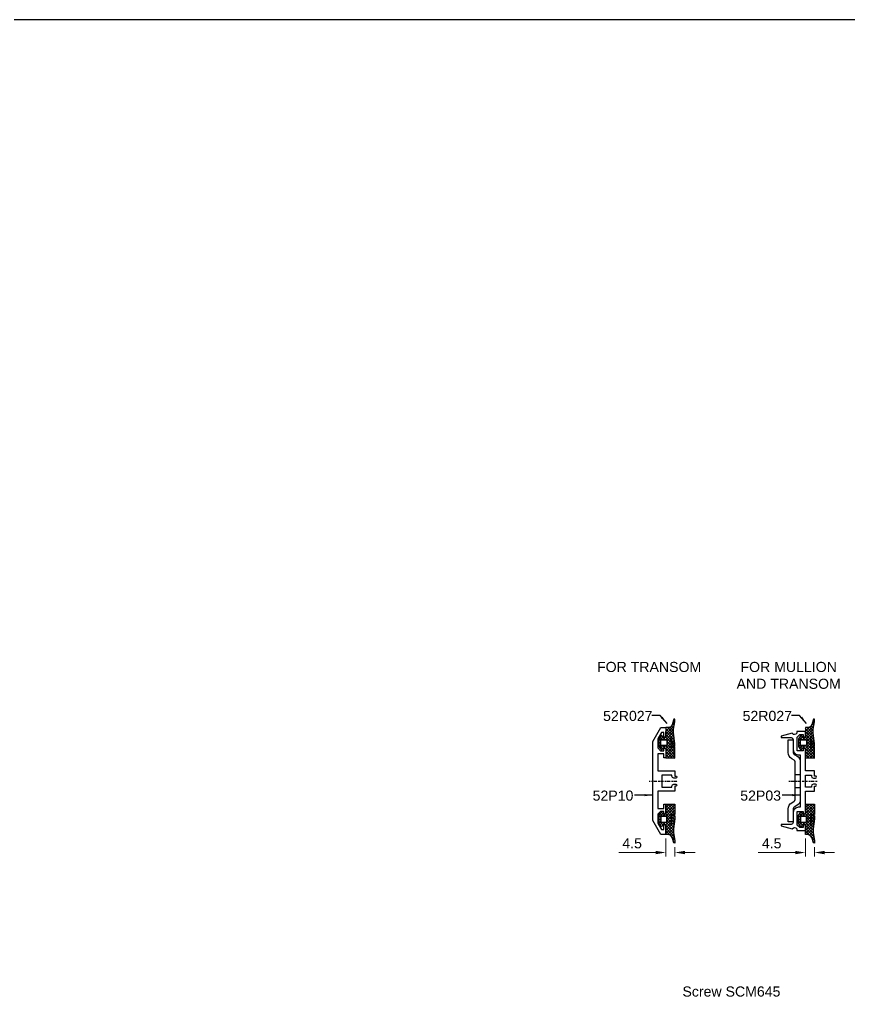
# Model space of a CAD drawing. Header units: millimetres. Extents: x 22319 to 27873, y 35287 to 39437.
# Drawn here: x 25095.7 to 25506.5, y 38951.4 to 39437 of the extents above; entities that cross this region are included whole.
import ezdxf

# ---------------------------------------------------------------- set-up
doc = ezdxf.new("R2010")
doc.units = ezdxf.units.MM
doc.header["$LTSCALE"] = 0.5
doc.linetypes.add('NEWDOT', pattern=[2, 1, -0.5, 0, -0.5])
for name, color, linetype in [('1', 1, 'Continuous'), ('22', 2, 'NEWDOT'), ('6', 6, 'Continuous'), ('FYLLD', 6, 'Continuous'), ('LIST', 2, 'Continuous'), ('MATT', 1, 'Continuous')]:
    doc.layers.add(name, color=color, linetype=linetype)
doc.layers.add('AM_5', color=3, linetype='Continuous', lineweight=18)
doc.layers.add('AM_6', color=2, linetype='Continuous', lineweight=20)
doc.styles.add('Border', font='ARIAL.TTF')
doc.styles.get("Standard").update_dxf_attribs({"font": 'ARIAL.TTF'})
doc.dimstyles.new('SBS_DIN$0', dxfattribs={"dimscale": 2, "dimtxt": 2.5, "dimasz": 2.5, "dimexe": 1, "dimexo": 1, "dimgap": 1, "dimtad": 1, "dimrnd": 0.5, "dimdsep": 46, "dimtxsty": 'Standard', "dimcen": 0, "dimclrd": 256, "dimclre": 256, "dimclrt": 2, "dimadec": 0, "dimazin": 2, "dimtp": 0.1, "dimtm": 0.1, "dimtfac": 0.71, "dimtofl": 0, "dimtmove": 0, "dimatfit": 3, "dimfxl": 0, "dimlwd": -1, "dimlwe": -1, "dimarcsym": 0})
doc.dimstyles.get("Standard").update_dxf_attribs({"dimtxt": 0.18, "dimasz": 0.18, "dimexe": 0.18, "dimexo": 0.0625, "dimgap": 0.09, "dimtad": 0, "dimtih": 1, "dimtoh": 1, "dimdec": 4, "dimzin": 0, "dimdsep": 46, "dimtxsty": 'Standard', "dimcen": 0.09, "dimadec": 0, "dimazin": 0, "dimtfac": 1, "dimtdec": 4, "dimtofl": 0, "dimtmove": 0, "dimatfit": 0, "dimfxl": 0, "dimtolj": 1, "dimtzin": 0, "dimarcsym": 0})

# ---------------------------------------------------------------- blocks, each defined once
blk = doc.blocks.new('*D376')
at = {"layer": 'AM_5'}
for p, q in [((25484.74, 39031.46), (25484.74, 39022.57)), ((25479.74, 39024.57), (25461.4, 39024.57)), ((25489.24, 39027.24), (25489.24, 39022.57)), ((25494.24, 39024.57), (25499.24, 39024.57))]:
    blk.add_line(p, q, dxfattribs=at)
for points in [[(25479.74, 39025.4), (25479.74, 39023.73), (25484.74, 39024.57)], [(25494.24, 39025.4), (25494.24, 39023.73), (25489.24, 39024.57)]]:
    blk.add_solid(points, dxfattribs=at)
at = {"layer": 'Defpoints', "color": 0}
for p in [(25484.74, 39033.46), (25489.24, 39029.24), (25484.74, 39024.57)]:
    blk.add_point(p, dxfattribs=at)
at = {"layer": 'AM_5', "color": 2, "insert": (25468.07, 39029.11), "char_height": 5, "attachment_point": 5}
blk.add_mtext('4.5', dxfattribs=at)
blk = doc.blocks.new('*D451')
at = {"layer": 'AM_5'}
for p, q in [((25415.65, 39031.46), (25415.65, 39022.57)), ((25410.65, 39024.57), (25392.31, 39024.57)), ((25420.15, 39027.24), (25420.15, 39022.57)), ((25425.15, 39024.57), (25430.15, 39024.57))]:
    blk.add_line(p, q, dxfattribs=at)
for points in [[(25410.65, 39025.4), (25410.65, 39023.73), (25415.65, 39024.57)], [(25425.15, 39025.4), (25425.15, 39023.73), (25420.15, 39024.57)]]:
    blk.add_solid(points, dxfattribs=at)
at = {"layer": 'Defpoints', "color": 0}
for p in [(25415.65, 39033.46), (25420.15, 39029.24), (25415.65, 39024.57)]:
    blk.add_point(p, dxfattribs=at)
at = {"layer": 'AM_5', "color": 2, "insert": (25398.98, 39029.11), "char_height": 5, "attachment_point": 5}
blk.add_mtext('4.5', dxfattribs=at)

msp = doc.modelspace()

# ---------------------------------------------------------------- hatches: boundary and pattern name
at = {"layer": 'FYLLD'}
h = msp.add_hatch(dxfattribs=at)
h.set_pattern_fill('USER', color=256, angle=45, pattern_type=0)
h.set_pattern_definition([(45, (25057.7794, 38746.5703), (-0.7071068, 0.7071068), []), (135, (25057.7794, 38746.5703), (-0.7071068, -0.7071068), [])])
edge = h.paths.add_edge_path()
edge.add_line((25418.824, 39087.836), (25418.098, 39086.838))
edge.add_line((25419.659, 39090.549), (25418.824, 39087.836))
edge.add_line((25420.148, 39090.673), (25419.659, 39090.549))
edge.add_line((25420.148, 39089.362), (25420.148, 39090.673))
edge.add_line((25419.518, 39085.628), (25420.148, 39089.362))
edge.add_line((25419.518, 39083.628), (25419.518, 39085.628))
edge.add_line((25420.148, 39078.622), (25419.518, 39083.628))
edge.add_line((25420.148, 39077.107), (25420.148, 39078.622))
edge.add_line((25419.681, 39076.671), (25420.148, 39077.107))
edge.add_line((25419.048, 39076.754), (25419.681, 39076.671))
edge.add_line((25418.708, 39077.294), (25419.048, 39076.754))
edge.add_line((25418.984, 39078.16), (25418.708, 39077.294))
edge.add_line((25418.071, 39081.221), (25418.984, 39078.16))
edge.add_line((25418.448, 39076.457), (25418.071, 39081.221))
edge.add_line((25419.548, 39076.457), (25418.448, 39076.457))
edge.add_line((25420.148, 39076.58), (25419.548, 39076.457))
edge.add_line((25420.148, 39071.333), (25420.148, 39076.58))
edge.add_line((25419.548, 39071.457), (25420.148, 39071.333))
edge.add_line((25415.648, 39071.457), (25419.548, 39071.457))
edge.add_line((25415.648, 39076.257), (25415.648, 39071.457))
edge.add_line((25414.148, 39076.257), (25415.648, 39076.257))
edge.add_line((25413.773, 39075.607), (25414.148, 39076.257))
edge.add_line((25413.526, 39075.457), (25413.773, 39075.607))
edge.add_line((25413.268, 39075.585), (25413.526, 39075.457))
edge.add_line((25412.248, 39077.04), (25413.268, 39075.585))
edge.add_line((25412.248, 39080.873), (25412.248, 39077.04))
edge.add_line((25413.268, 39082.329), (25412.248, 39080.873))
edge.add_line((25413.526, 39082.456), (25413.268, 39082.329))
edge.add_line((25413.773, 39082.307), (25413.526, 39082.456))
edge.add_line((25414.148, 39081.657), (25413.773, 39082.307))
edge.add_line((25415.648, 39081.657), (25414.148, 39081.657))
edge.add_line((25415.648, 39086.457), (25415.648, 39081.657))
edge.add_line((25416.923, 39086.457), (25415.648, 39086.457))
edge.add_line((25418.098, 39086.838), (25416.923, 39086.457))
edge = h.paths.add_edge_path(flags=16)
edge.add_line((25413.248, 39077.557), (25413.248, 39080.357))
edge.add_line((25416.148, 39077.557), (25413.248, 39077.557))
edge.add_line((25416.148, 39080.357), (25416.148, 39077.557))
edge.add_line((25413.248, 39080.357), (25416.148, 39080.357))
h = msp.add_hatch(dxfattribs=at)
h.set_pattern_fill('USER', color=256, angle=45, pattern_type=0)
h.set_pattern_definition([(45, (25126.8723, 38746.5703), (-0.7071068, 0.7071068), []), (135, (25126.8723, 38746.5703), (-0.7071068, -0.7071068), [])])
edge = h.paths.add_edge_path()
edge.add_line((25487.917, 39087.836), (25487.191, 39086.838))
edge.add_line((25488.752, 39090.549), (25487.917, 39087.836))
edge.add_line((25489.241, 39090.673), (25488.752, 39090.549))
edge.add_line((25489.241, 39089.362), (25489.241, 39090.673))
edge.add_line((25488.611, 39085.628), (25489.241, 39089.362))
edge.add_line((25488.611, 39083.628), (25488.611, 39085.628))
edge.add_line((25489.241, 39078.622), (25488.611, 39083.628))
edge.add_line((25489.241, 39077.107), (25489.241, 39078.622))
edge.add_line((25488.774, 39076.671), (25489.241, 39077.107))
edge.add_line((25488.141, 39076.754), (25488.774, 39076.671))
edge.add_line((25487.801, 39077.294), (25488.141, 39076.754))
edge.add_line((25488.077, 39078.16), (25487.801, 39077.294))
edge.add_line((25487.164, 39081.221), (25488.077, 39078.16))
edge.add_line((25487.541, 39076.457), (25487.164, 39081.221))
edge.add_line((25488.641, 39076.457), (25487.541, 39076.457))
edge.add_line((25489.241, 39076.58), (25488.641, 39076.457))
edge.add_line((25489.241, 39071.333), (25489.241, 39076.58))
edge.add_line((25488.641, 39071.457), (25489.241, 39071.333))
edge.add_line((25484.741, 39071.457), (25488.641, 39071.457))
edge.add_line((25484.741, 39076.257), (25484.741, 39071.457))
edge.add_line((25483.241, 39076.257), (25484.741, 39076.257))
edge.add_line((25482.866, 39075.607), (25483.241, 39076.257))
edge.add_line((25482.619, 39075.457), (25482.866, 39075.607))
edge.add_line((25482.361, 39075.585), (25482.619, 39075.457))
edge.add_line((25481.341, 39077.04), (25482.361, 39075.585))
edge.add_line((25481.341, 39080.873), (25481.341, 39077.04))
edge.add_line((25482.361, 39082.329), (25481.341, 39080.873))
edge.add_line((25482.619, 39082.456), (25482.361, 39082.329))
edge.add_line((25482.866, 39082.307), (25482.619, 39082.456))
edge.add_line((25483.241, 39081.657), (25482.866, 39082.307))
edge.add_line((25484.741, 39081.657), (25483.241, 39081.657))
edge.add_line((25484.741, 39086.457), (25484.741, 39081.657))
edge.add_line((25486.016, 39086.457), (25484.741, 39086.457))
edge.add_line((25487.191, 39086.838), (25486.016, 39086.457))
edge = h.paths.add_edge_path(flags=16)
edge.add_line((25482.341, 39077.557), (25482.341, 39080.357))
edge.add_line((25485.241, 39077.557), (25482.341, 39077.557))
edge.add_line((25485.241, 39080.357), (25485.241, 39077.557))
edge.add_line((25482.341, 39080.357), (25485.241, 39080.357))
h = msp.add_hatch(dxfattribs=at)
h.set_pattern_fill('USER', color=256, angle=45, pattern_type=0)
h.set_pattern_definition([(315, (25057.7794, 39373.343), (-0.7071068, -0.7071068), []), (225, (25057.7794, 39373.343), (-0.7071068, 0.7071068), [])])
edge = h.paths.add_edge_path()
edge.add_line((25418.824, 39032.077), (25418.098, 39033.075))
edge.add_line((25419.659, 39029.365), (25418.824, 39032.077))
edge.add_line((25420.148, 39029.24), (25419.659, 39029.365))
edge.add_line((25420.148, 39030.551), (25420.148, 39029.24))
edge.add_line((25419.518, 39034.285), (25420.148, 39030.551))
edge.add_line((25419.518, 39036.285), (25419.518, 39034.285))
edge.add_line((25420.148, 39041.291), (25419.518, 39036.285))
edge.add_line((25420.148, 39042.806), (25420.148, 39041.291))
edge.add_line((25419.681, 39043.242), (25420.148, 39042.806))
edge.add_line((25419.048, 39043.159), (25419.681, 39043.242))
edge.add_line((25418.708, 39042.619), (25419.048, 39043.159))
edge.add_line((25418.984, 39041.754), (25418.708, 39042.619))
edge.add_line((25418.071, 39038.693), (25418.984, 39041.754))
edge.add_line((25418.448, 39043.457), (25418.071, 39038.693))
edge.add_line((25419.548, 39043.457), (25418.448, 39043.457))
edge.add_line((25420.148, 39043.333), (25419.548, 39043.457))
edge.add_line((25420.148, 39048.58), (25420.148, 39043.333))
edge.add_line((25419.548, 39048.457), (25420.148, 39048.58))
edge.add_line((25415.648, 39048.457), (25419.548, 39048.457))
edge.add_line((25415.648, 39043.657), (25415.648, 39048.457))
edge.add_line((25414.148, 39043.657), (25415.648, 39043.657))
edge.add_line((25413.773, 39044.307), (25414.148, 39043.657))
edge.add_line((25413.526, 39044.456), (25413.773, 39044.307))
edge.add_line((25413.268, 39044.329), (25413.526, 39044.456))
edge.add_line((25412.248, 39042.873), (25413.268, 39044.329))
edge.add_line((25412.248, 39039.04), (25412.248, 39042.873))
edge.add_line((25413.268, 39037.585), (25412.248, 39039.04))
edge.add_line((25413.526, 39037.457), (25413.268, 39037.585))
edge.add_line((25413.773, 39037.607), (25413.526, 39037.457))
edge.add_line((25414.148, 39038.257), (25413.773, 39037.607))
edge.add_line((25415.648, 39038.257), (25414.148, 39038.257))
edge.add_line((25415.648, 39033.457), (25415.648, 39038.257))
edge.add_line((25416.923, 39033.457), (25415.648, 39033.457))
edge.add_line((25418.098, 39033.075), (25416.923, 39033.457))
edge = h.paths.add_edge_path(flags=16)
edge.add_line((25413.248, 39042.357), (25413.248, 39039.557))
edge.add_line((25416.148, 39042.357), (25413.248, 39042.357))
edge.add_line((25416.148, 39039.557), (25416.148, 39042.357))
edge.add_line((25413.248, 39039.557), (25416.148, 39039.557))
h = msp.add_hatch(dxfattribs=at)
h.set_pattern_fill('USER', color=256, angle=45, pattern_type=0)
h.set_pattern_definition([(315, (25126.8723, 39373.343), (-0.7071068, -0.7071068), []), (225, (25126.8723, 39373.343), (-0.7071068, 0.7071068), [])])
edge = h.paths.add_edge_path()
edge.add_line((25487.917, 39032.077), (25487.191, 39033.075))
edge.add_line((25488.752, 39029.365), (25487.917, 39032.077))
edge.add_line((25489.241, 39029.24), (25488.752, 39029.365))
edge.add_line((25489.241, 39030.551), (25489.241, 39029.24))
edge.add_line((25488.611, 39034.285), (25489.241, 39030.551))
edge.add_line((25488.611, 39036.285), (25488.611, 39034.285))
edge.add_line((25489.241, 39041.291), (25488.611, 39036.285))
edge.add_line((25489.241, 39042.806), (25489.241, 39041.291))
edge.add_line((25488.774, 39043.242), (25489.241, 39042.806))
edge.add_line((25488.141, 39043.159), (25488.774, 39043.242))
edge.add_line((25487.801, 39042.619), (25488.141, 39043.159))
edge.add_line((25488.077, 39041.754), (25487.801, 39042.619))
edge.add_line((25487.164, 39038.693), (25488.077, 39041.754))
edge.add_line((25487.541, 39043.457), (25487.164, 39038.693))
edge.add_line((25488.641, 39043.457), (25487.541, 39043.457))
edge.add_line((25489.241, 39043.333), (25488.641, 39043.457))
edge.add_line((25489.241, 39048.58), (25489.241, 39043.333))
edge.add_line((25488.641, 39048.457), (25489.241, 39048.58))
edge.add_line((25484.741, 39048.457), (25488.641, 39048.457))
edge.add_line((25484.741, 39043.657), (25484.741, 39048.457))
edge.add_line((25483.241, 39043.657), (25484.741, 39043.657))
edge.add_line((25482.866, 39044.307), (25483.241, 39043.657))
edge.add_line((25482.619, 39044.456), (25482.866, 39044.307))
edge.add_line((25482.361, 39044.329), (25482.619, 39044.456))
edge.add_line((25481.341, 39042.873), (25482.361, 39044.329))
edge.add_line((25481.341, 39039.04), (25481.341, 39042.873))
edge.add_line((25482.361, 39037.585), (25481.341, 39039.04))
edge.add_line((25482.619, 39037.457), (25482.361, 39037.585))
edge.add_line((25482.866, 39037.607), (25482.619, 39037.457))
edge.add_line((25483.241, 39038.257), (25482.866, 39037.607))
edge.add_line((25484.741, 39038.257), (25483.241, 39038.257))
edge.add_line((25484.741, 39033.457), (25484.741, 39038.257))
edge.add_line((25486.016, 39033.457), (25484.741, 39033.457))
edge.add_line((25487.191, 39033.075), (25486.016, 39033.457))
edge = h.paths.add_edge_path(flags=16)
edge.add_line((25482.341, 39042.357), (25482.341, 39039.557))
edge.add_line((25485.241, 39042.357), (25482.341, 39042.357))
edge.add_line((25485.241, 39039.557), (25485.241, 39042.357))
edge.add_line((25482.341, 39039.557), (25485.241, 39039.557))

# ---------------------------------------------------------------- linework, layer by layer
msp.add_lwpolyline([(22318.708, 39437.035), (27872.659, 39437.035), (27872.659, 35287.049), (22318.708, 35287.049)], close=True)
at = {"layer": '1'}
for p, q in [((25482.241, 39063.107), (25479.741, 39063.107)), ((25482.241, 39056.607), (25479.741, 39056.607))]:
    msp.add_line(p, q, dxfattribs=at)
msp.add_lwpolyline([(25476.241, 39074.035), (25476.241, 39080.458), (25478.741, 39080.458), (25478.741, 39074.035, 0.2679492), (25479.241, 39073.169), (25480.491, 39072.447, -0.2679492), (25482.241, 39069.416), (25482.241, 39050.821, -0.2679492), (25480.491, 39047.79), (25479.241, 39047.069, 0.2679492), (25478.741, 39046.203), (25478.741, 39039.78), (25476.241, 39039.78), (25476.241, 39046.203, -0.2679492), (25477.991, 39049.234), (25479.241, 39049.955, 0.2679492), (25479.741, 39050.821), (25479.741, 39069.416, 0.2679492), (25479.241, 39070.282), (25477.991, 39071.004, -0.2679492)], format="xyb", close=True, dxfattribs=at)
at = {"layer": '22'}
for p, q in [((25407.448, 39059.957), (25421.648, 39059.957)), ((25476.541, 39059.957), (25490.741, 39059.957))]:
    msp.add_line(p, q, dxfattribs=at)
at = {"layer": '6'}
msp.add_lwpolyline([(25415.648, 39048.457), (25415.648, 39044.157), (25414.948, 39043.457), (25414.648, 39043.457), (25414.648, 39044.957), (25413.048, 39044.957), (25411.648, 39043.557), (25411.648, 39039.055), (25413.437, 39035.957), (25414.648, 39035.957), (25414.648, 39038.457), (25414.948, 39038.457), (25415.648, 39037.757), (25415.648, 39033.457), (25413.148, 39033.457), (25409.148, 39040.385), (25409.148, 39059.657), (25409.448, 39059.957), (25409.148, 39060.257), (25409.148, 39079.528), (25413.148, 39086.457), (25415.648, 39086.457), (25415.648, 39082.157), (25414.948, 39081.457), (25414.648, 39081.457), (25414.648, 39083.957), (25413.437, 39083.957), (25411.648, 39080.859), (25411.648, 39076.357), (25413.048, 39074.957), (25414.648, 39074.957), (25414.648, 39076.457), (25414.948, 39076.457), (25415.648, 39075.757), (25415.648, 39071.457), (25414.648, 39071.457), (25414.648, 39073.457), (25411.648, 39073.457), (25411.648, 39064.957), (25420.148, 39064.957), (25420.148, 39062.457), (25420.648, 39062.457), (25421.002, 39062.31), (25421.148, 39061.957), (25421.002, 39061.603), (25420.648, 39061.457), (25419.648, 39061.457), (25418.941, 39061.75), (25418.648, 39062.457), (25418.648, 39062.957), (25413.648, 39062.957), (25413.648, 39056.957), (25418.648, 39056.957), (25418.648, 39057.457), (25418.941, 39058.164), (25419.648, 39058.457), (25420.648, 39058.457), (25421.002, 39058.31), (25421.148, 39057.957), (25421.002, 39057.603), (25420.648, 39057.457), (25420.148, 39057.457), (25420.148, 39054.957), (25411.648, 39054.957), (25411.648, 39046.457), (25414.648, 39046.457), (25414.648, 39048.457), (25415.648, 39048.457), (25415.648, 39044.657)], dxfattribs=at)
msp.add_lwpolyline([(25489.241, 39057.457), (25489.741, 39057.457), (25490.095, 39057.603), (25490.241, 39057.957), (25490.095, 39058.31), (25489.741, 39058.457), (25488.741, 39058.457), (25488.034, 39058.164), (25487.741, 39057.457), (25487.741, 39056.957), (25484.741, 39056.957), (25484.741, 39062.957), (25487.741, 39062.957), (25487.741, 39062.457), (25488.034, 39061.75), (25488.741, 39061.457), (25489.741, 39061.457), (25490.095, 39061.603), (25490.241, 39061.957), (25490.095, 39062.31), (25489.741, 39062.457), (25489.241, 39062.457), (25489.241, 39064.957), (25484.741, 39064.957), (25484.741, 39075.757), (25484.041, 39076.457), (25483.741, 39076.457), (25483.741, 39074.957), (25480.741, 39074.957), (25480.741, 39081.757), (25481.941, 39082.957), (25483.741, 39082.957), (25483.741, 39081.457), (25484.041, 39081.457), (25484.741, 39082.157), (25484.741, 39084.457), (25480.541, 39084.457), (25480.541, 39083.677), (25480.099, 39083.153), (25479.441, 39082.957), (25478.887, 39083.092), (25478.233, 39083.666), (25472.741, 39082.195), (25472.741, 39081.457), (25477.741, 39081.457), (25478.448, 39081.164), (25478.741, 39080.457), (25478.741, 39075.457), (25479.076, 39074.207), (25479.991, 39073.292), (25481.241, 39072.957), (25482.241, 39072.957), (25482.241, 39046.957), (25481.241, 39046.957), (25479.991, 39046.622), (25479.076, 39045.707), (25478.741, 39044.457), (25478.741, 39039.457), (25478.448, 39038.75), (25477.741, 39038.457), (25472.741, 39038.457), (25472.741, 39037.718), (25478.232, 39036.247), (25478.887, 39036.821), (25479.441, 39036.957), (25480.099, 39036.76), (25480.541, 39036.236), (25480.541, 39035.457), (25484.741, 39035.457), (25484.741, 39037.757), (25484.041, 39038.457), (25483.741, 39038.457), (25483.741, 39036.957), (25481.941, 39036.957), (25480.741, 39038.157), (25480.741, 39044.957), (25483.741, 39044.957), (25483.741, 39043.457), (25484.041, 39043.457), (25484.741, 39044.157), (25484.741, 39054.957), (25489.241, 39054.957)], close=True, dxfattribs=at)
at = {"layer": 'LIST'}
for p, q in [((25415.648, 39082.157), (25415.648, 39084.457)), ((25484.741, 39082.157), (25484.741, 39084.457))]:
    msp.add_line(p, q, dxfattribs=at)
for points in [[(25420.148, 39090.673), (25419.659, 39090.549), (25418.824, 39087.836), (25418.098, 39086.838), (25416.923, 39086.457), (25415.648, 39086.457), (25415.648, 39081.657), (25414.148, 39081.657), (25413.773, 39082.307), (25413.526, 39082.456), (25413.268, 39082.329), (25412.248, 39080.873), (25412.248, 39077.04), (25413.268, 39075.585), (25413.526, 39075.457), (25413.773, 39075.607), (25414.148, 39076.257), (25415.648, 39076.257), (25415.648, 39071.457), (25419.548, 39071.457), (25420.148, 39071.333), (25420.148, 39076.58), (25419.548, 39076.457), (25418.448, 39076.457), (25418.071, 39081.221), (25418.984, 39078.16), (25418.708, 39077.294), (25419.048, 39076.754), (25419.681, 39076.671), (25420.148, 39077.107), (25420.148, 39078.622), (25419.518, 39083.628), (25419.518, 39085.628), (25420.148, 39089.362)], [(25489.241, 39090.673), (25488.752, 39090.549), (25487.917, 39087.836), (25487.191, 39086.838), (25486.016, 39086.457), (25484.741, 39086.457), (25484.741, 39081.657), (25483.241, 39081.657), (25482.866, 39082.307), (25482.619, 39082.456), (25482.361, 39082.329), (25481.341, 39080.873), (25481.341, 39077.04), (25482.361, 39075.585), (25482.619, 39075.457), (25482.866, 39075.607), (25483.241, 39076.257), (25484.741, 39076.257), (25484.741, 39071.457), (25488.641, 39071.457), (25489.241, 39071.333), (25489.241, 39076.58), (25488.641, 39076.457), (25487.541, 39076.457), (25487.164, 39081.221), (25488.077, 39078.16), (25487.801, 39077.294), (25488.141, 39076.754), (25488.774, 39076.671), (25489.241, 39077.107), (25489.241, 39078.622), (25488.611, 39083.628), (25488.611, 39085.628), (25489.241, 39089.362)], [(25413.248, 39080.357), (25416.148, 39080.357), (25416.148, 39077.557), (25413.248, 39077.557)], [(25482.341, 39080.357), (25485.241, 39080.357), (25485.241, 39077.557), (25482.341, 39077.557)], [(25420.148, 39029.24), (25419.659, 39029.365), (25418.824, 39032.077), (25418.098, 39033.075), (25416.923, 39033.457), (25415.648, 39033.457), (25415.648, 39038.257), (25414.148, 39038.257), (25413.773, 39037.607), (25413.526, 39037.457), (25413.268, 39037.585), (25412.248, 39039.04), (25412.248, 39042.873), (25413.268, 39044.329), (25413.526, 39044.456), (25413.773, 39044.307), (25414.148, 39043.657), (25415.648, 39043.657), (25415.648, 39048.457), (25419.548, 39048.457), (25420.148, 39048.58), (25420.148, 39043.333), (25419.548, 39043.457), (25418.448, 39043.457), (25418.071, 39038.693), (25418.984, 39041.754), (25418.708, 39042.619), (25419.048, 39043.159), (25419.681, 39043.242), (25420.148, 39042.806), (25420.148, 39041.291), (25419.518, 39036.285), (25419.518, 39034.285), (25420.148, 39030.551)], [(25489.241, 39029.24), (25488.752, 39029.365), (25487.917, 39032.077), (25487.191, 39033.075), (25486.016, 39033.457), (25484.741, 39033.457), (25484.741, 39038.257), (25483.241, 39038.257), (25482.866, 39037.607), (25482.619, 39037.457), (25482.361, 39037.585), (25481.341, 39039.04), (25481.341, 39042.873), (25482.361, 39044.329), (25482.619, 39044.456), (25482.866, 39044.307), (25483.241, 39043.657), (25484.741, 39043.657), (25484.741, 39048.457), (25488.641, 39048.457), (25489.241, 39048.58), (25489.241, 39043.333), (25488.641, 39043.457), (25487.541, 39043.457), (25487.164, 39038.693), (25488.077, 39041.754), (25487.801, 39042.619), (25488.141, 39043.159), (25488.774, 39043.242), (25489.241, 39042.806), (25489.241, 39041.291), (25488.611, 39036.285), (25488.611, 39034.285), (25489.241, 39030.551)], [(25413.248, 39039.557), (25416.148, 39039.557), (25416.148, 39042.357), (25413.248, 39042.357)], [(25482.341, 39039.557), (25485.241, 39039.557), (25485.241, 39042.357), (25482.341, 39042.357)]]:
    msp.add_lwpolyline(points, close=True, dxfattribs=at)
at = {"layer": 'MATT'}
for points in [[(25413.263, 39091.137), (25414.063, 39091.822), (25416.263, 39088.44)], [(25482.356, 39091.137), (25483.156, 39091.822), (25485.356, 39088.44)], [(25405.148, 39052.466), (25405.148, 39053.52), (25409.148, 39052.993)], [(25478.241, 39052.466), (25478.241, 39053.52), (25482.241, 39052.993)]]:
    msp.add_solid(points, dxfattribs=at)

# ---------------------------------------------------------------- texts
at = {"layer": 'AM_6', "style": 'Border'}
msp.add_text('Screw SCM645', height=5, dxfattribs=at).set_placement((25423.891, 38953.244))
at = {"layer": 'AM_6', "char_height": 5, "width": 55.39323, "attachment_point": 1}
for s, insert in [(' FOR TRANSOM', (25379.653, 39118.975)), ('  FOR MULLION \\P AND TRANSOM', (25448.746, 39118.975))]:
    msp.add_mtext(s, dxfattribs=dict(at, insert=insert))
at = {"layer": 'AM_6', "char_height": 5, "attachment_point": 1, "style": 'Border'}
for s, insert in [('52R027', (25384.584, 39094.726)), ('52R027', (25453.676, 39094.726)), ('52P10', (25379.409, 39055.263)), ('52P03', (25452.502, 39055.263))]:
    msp.add_mtext(s, dxfattribs=dict(at, insert=insert))

# ---------------------------------------------------------------- dimensions: what is measured, and where the dimension line sits
at = {"layer": 'AM_5'}
for base, p1, p2, picture, middle in [((25415.648, 39024.565), (25420.148, 39029.24), (25415.648, 39033.457), '*D451', (25398.977, 39029.108)), ((25484.741, 39024.565), (25489.241, 39029.24), (25484.741, 39033.457), '*D376', (25468.07, 39029.108))]:
    dim = msp.add_linear_dim(base=base, p1=p1, p2=p2, dimstyle='SBS_DIN$0', dxfattribs=at)
    dim.commit()
    dim.dimension.update_dxf_attribs({"geometry": picture, "text_midpoint": middle})

# ---------------------------------------------------------------- leaders
at = {"layer": 'MATT', "has_arrowhead": 0}
for points in [[(25416.263, 39088.44), (25412.827, 39092.457), (25408.797, 39092.457)], [(25485.356, 39088.44), (25481.92, 39092.457), (25477.89, 39092.457)], [(25409.148, 39052.993), (25400.127, 39052.993)], [(25482.241, 39052.993), (25473.22, 39052.993)]]:
    msp.add_leader(points, dimstyle='Standard', dxfattribs=at)

doc.saveas('drawing.dxf')
